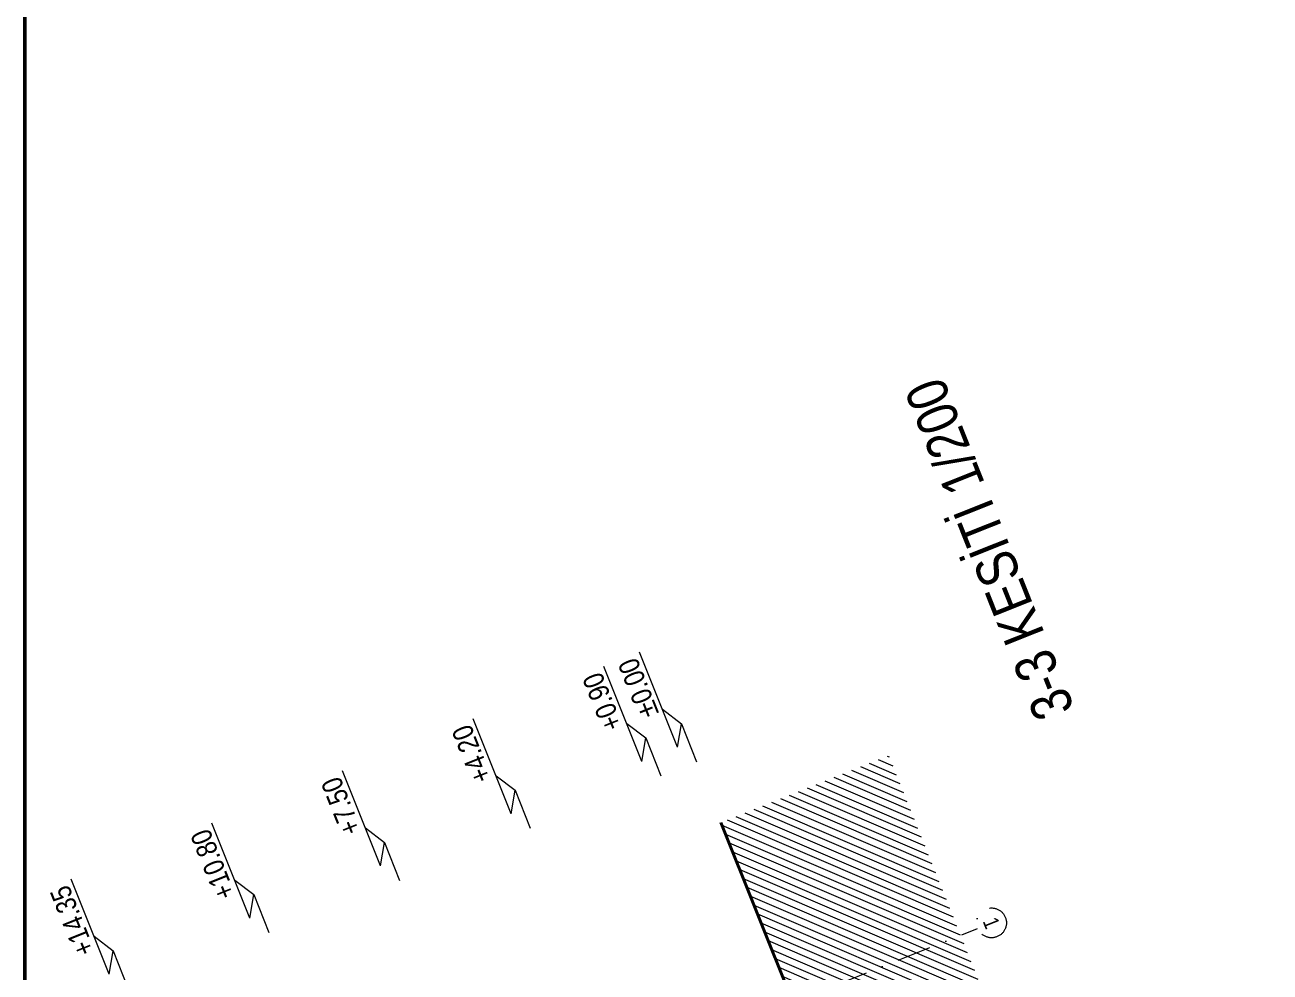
# Model space of a CAD drawing. Header units: millimetres. Extents: x 1852829 to 1882754, y -270850 to -231658.
# Drawn here: x 1862657 to 1863387, y -234662 to -234106 of the extents above; entities that cross this region are included whole.
import ezdxf
from ezdxf.enums import TextEntityAlignment as Align

# ---------------------------------------------------------------- set-up
doc = ezdxf.new("R2010")
doc.units = ezdxf.units.MM
doc.linetypes.add('aks line', pattern=[0.4001, 0.2, -0.1, 0.0001, -0.1])
for name, color, linetype, lineweight in [('a_aks_line', 251, 'aks line', 13), ('a_görünüş_kalın', 20, 'Continuous', 40), ('a_hatch_misc', 251, 'Continuous', 15), ('a_not_misc', 144, 'Continuous', 5), ('a_not_text', 7, 'Continuous', 13), ('a_çerçeve_line', 7, 'Continuous', 50), ('a_ölçü_iç', 3, 'Continuous', 9)]:
    doc.layers.add(name, color=color, linetype=linetype, lineweight=lineweight)
doc.styles.add('arial_1_18', font='ARIALN.TTF', dxfattribs={"height": 0.2})
doc.styles.get("Standard").update_dxf_attribs({"font": 'ARIALN.TTF'})

# ---------------------------------------------------------------- blocks, each defined once
blk = doc.blocks.new('sembol_kot kesit')
at = {"layer": 'a_not_misc'}
for p, q in [((40, 24), (-160, 24)), ((-40, 24), (0, 0)), ((40, 24), (0, 0)), ((0, 0), (80, 0))]:
    blk.add_line(p, q, dxfattribs=at)
blk = doc.blocks.new('vaziyet_kesit_3')
at = {"layer": 'a_hatch_misc'}
h = blk.add_hatch(dxfattribs=at)
h.set_pattern_fill('ANSI31', color=256, scale=1.25, angle=-68.21901)
h.set_pattern_definition([(336.7809862, (-117285.947, 458698.7783), (1.564667406, 3.64729934), [])])
h.paths.add_polyline_path([(-216.67, 569.18), (-215.74, 566.86), (-225.03, 563.15), (-267.17, 668.62), (-168.85, 707.91), (98.33, 39.29), (0, 0), (-76.14, 190.54), (-68.02, 193.79), (-67.09, 191.46), (-63.61, 192.86), (-66.39, 199.82), (-67.32, 202.14), (-70.8, 200.75), (-69.88, 198.43), (-96.57, 187.76), (-108.63, 217.94), (-78.45, 230), (-214.35, 570.11)])
at = {"layer": 'a_aks_line', "ltscale": 100}
blk.add_line((-274.88, 543.23), (-116.63, 606.46), dxfattribs=at)
blk.add_circle((-108.5, 609.71), 8.75, dxfattribs=at)
at = {"layer": 'a_görünüş_kalın'}
blk.add_lwpolyline([(-267.17, 668.62), (-225.03, 563.15)], dxfattribs=at)
at = {"layer": 'a_not_misc', "xscale": -0.3000000000465661, "yscale": 0.3000000000465661, "zscale": 0.3000000000465661, "rotation": 111.7809862371306}
for p in [(-290.3, 726.5), (-311.19, 718.15), (-387.8, 687.54), (-464.41, 656.92), (-541.02, 626.31), (-623.44, 593.38)]:
    blk.add_blockref('sembol_kot kesit', p, dxfattribs=at)
at = {"layer": 'a_aks_line', "ltscale": 100, "style": 'arial_1_18'}
blk.add_text('1', height=9, rotation=291.78099, dxfattribs=at).set_placement((-112.72, 608.02), align=Align.CENTER)
at = {"layer": 'a_not_text'}
for s, height, rotation, p in [('3-3 KESİTİ 1/200', 24, 111.6987, (-59.62, 735.21)), ('%%P0.00', 12, 111.78099, (-303.27, 732.67)), ('+0.90', 12, 111.78099, (-324.55, 725.3)), ('+4.20', 12, 111.78099, (-401.16, 694.69)), ('+7.50', 12, 111.78099, (-477.77, 664.08)), ('+10.80', 12, 111.78099, (-551.54, 626.37)), ('+14.35', 12, 111.78099, (-633.92, 593.34))]:
    blk.add_text(s, height=height, rotation=rotation, dxfattribs=at).set_placement(p)

msp = doc.modelspace()

# ---------------------------------------------------------------- linework, layer by layer
at = {"layer": 'a_çerçeve_line'}
msp.add_lwpolyline([(1862656.82, -232669.38), (1862656.82, -235669.38)], dxfattribs=at)

# ---------------------------------------------------------------- block references
at = {"layer": 'a_ölçü_iç'}
msp.add_blockref('vaziyet_kesit_3', (1863331.95, -235242.62), dxfattribs=at)

doc.saveas('drawing.dxf')
